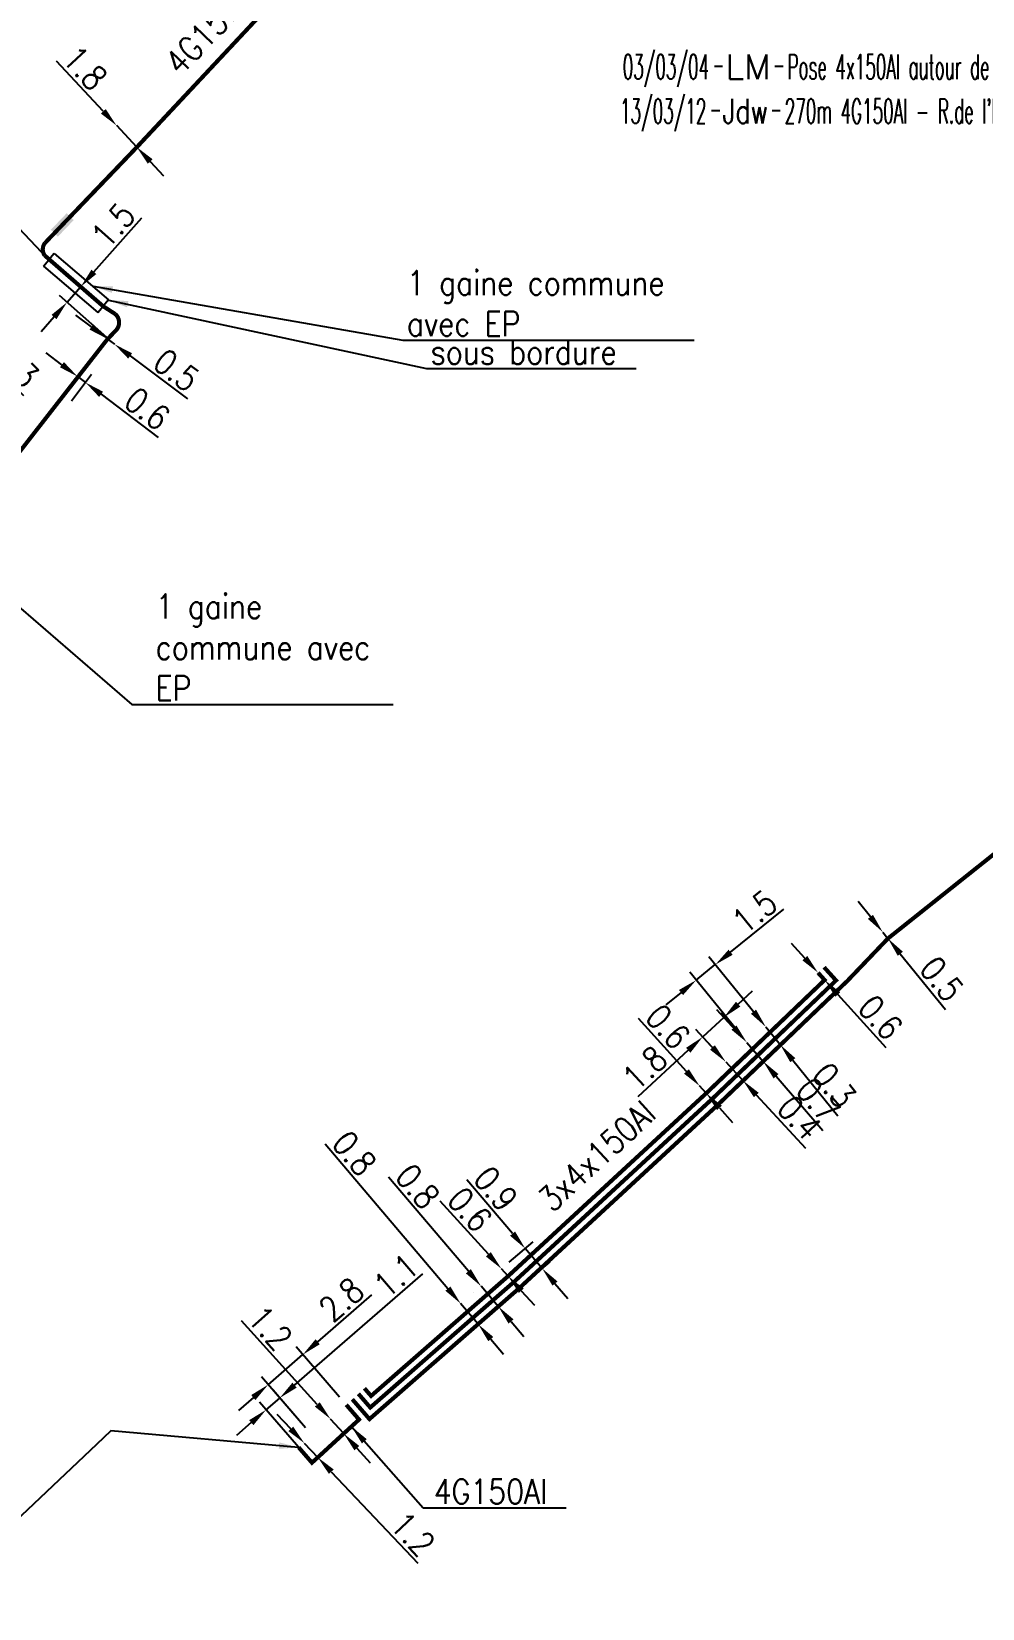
# Model space of a CAD drawing. Header units: millimetres. Extents: x 80000 to 81010, y 144000 to 145002.
# Drawn here: x 80720 to 80778.1, y 144487.1 to 144583.4 of the extents above; entities that cross this region are included whole.
import ezdxf
from ezdxf.enums import TextEntityAlignment as Align

# ---------------------------------------------------------------- set-up
doc = ezdxf.new("R2010")
doc.units = ezdxf.units.MM
doc.header["$PDMODE"] = 34
doc.linetypes.add('B_ST_AL', pattern=[2000, 1000, 1000])
doc.layers.get('0').update_dxf_attribs({"linetype": 'CONTINUOUS'})
doc.layers.get('Defpoints').update_dxf_attribs({"linetype": 'CONTINUOUS'})
for name, color, linetype in [('B_100', 3, 'CONTINUOUS'), ('B_110', 1, 'CONTINUOUS'), ('B_300', 7, 'CONTINUOUS'), ('B_400', 7, 'CONTINUOUS'), ('B_910', 7, 'CONTINUOUS')]:
    doc.layers.add(name, color=color, linetype=linetype)
doc.styles.add('M_ROMANS', font='ROMANS.shx', dxfattribs={"width": 0.75})
doc.styles.get("Standard").update_dxf_attribs({"font": 'romans.shx', "width": 0.85})
doc.dimstyles.get("Standard").update_dxf_attribs({"dimtxt": 1.5, "dimasz": 1.2, "dimexe": 0.625, "dimexo": 0.625, "dimgap": 0.25, "dimtad": 1, "dimdec": 1, "dimzin": 0, "dimdsep": 46, "dimtxsty": 'Standard', "dimcen": -0.5, "dimadec": 0, "dimazin": 0, "dimtfac": 1, "dimtdec": 1, "dimtmove": 0, "dimatfit": 3, "dimfxl": 0, "dimtolj": 1, "dimtzin": 0, "dimarcsym": 0})

# ---------------------------------------------------------------- blocks, each defined once
blk = doc.blocks.new('*D253')
at = {"layer": 'B_100', "color": 0, "linetype": 'Continuous', "lineweight": -2, "transparency": 16777216}
for p, q in [((80723.647, 144565.406), (80722.687, 144566.125)), ((80724.608, 144564.686), (80725.048, 144564.357)), ((80726.009, 144563.638), (80729.508, 144561.018))]:
    blk.add_line(p, q, dxfattribs=at)
at = {"layer": 'B_100', "color": 0, "linetype": 'Continuous', "transparency": 16777216}
for points in [[(80723.767, 144565.566), (80723.527, 144565.246), (80724.608, 144564.686)], [(80726.128, 144563.798), (80725.889, 144563.478), (80725.048, 144564.357)]]:
    blk.add_solid(points, dxfattribs=at)
at = {"layer": 'Defpoints', "color": 0, "linetype": 'Continuous', "transparency": 16777216}
for p in [(80724.608, 144564.686), (80725.048, 144564.357), (80725.048, 144564.357)]:
    blk.add_point(p, dxfattribs=at)
at = {"layer": 'B_100', "color": 0, "linetype": 'Continuous', "transparency": 16777216, "insert": (80728.838, 144562.768), "char_height": 1.5, "attachment_point": 5, "rotation": 323.17549}
blk.add_mtext('\\A1;0.5', dxfattribs=at)
blk = doc.blocks.new('*D256')
at = {"layer": 'B_100', "color": 0, "linetype": 'Continuous', "lineweight": -2, "transparency": 16777216}
for p, q in [((80721.843, 144563.102), (80720.886, 144563.825)), ((80721.949, 144561.251), (80723.177, 144562.877)), ((80722.427, 144560.889), (80723.656, 144562.515)), ((80722.801, 144562.378), (80723.279, 144562.016)), ((80724.237, 144561.293), (80727.724, 144558.657))]:
    blk.add_line(p, q, dxfattribs=at)
at = {"layer": 'B_100', "color": 0, "linetype": 'Continuous', "transparency": 16777216}
for points in [[(80721.964, 144563.261), (80721.723, 144562.942), (80722.801, 144562.378)], [(80724.357, 144561.453), (80724.116, 144561.133), (80723.279, 144562.016)]]:
    blk.add_solid(points, dxfattribs=at)
at = {"layer": 'Defpoints', "color": 0, "linetype": 'Continuous', "transparency": 16777216}
for p in [(80723.279, 144562.016), (80721.572, 144560.752), (80722.05, 144560.39)]:
    blk.add_point(p, dxfattribs=at)
at = {"layer": 'B_100', "color": 0, "linetype": 'Continuous', "transparency": 16777216, "insert": (80727.062, 144560.411), "char_height": 1.5, "attachment_point": 5, "rotation": 322.9216}
blk.add_mtext('\\A1;0.6', dxfattribs=at)
blk = doc.blocks.new('*D710')
at = {"layer": 'B_110', "color": 0, "linetype": 'Continuous', "lineweight": -2, "transparency": 16777216}
for p, q in [((80746.673, 144507.734), (80741.785, 144513.48)), ((80748.501, 144505.585), (80747.45, 144506.82)), ((80746.974, 144506.415), (80746.974, 144506.415)), ((80749.279, 144504.671), (80750.056, 144503.757))]:
    blk.add_line(p, q, dxfattribs=at)
at = {"layer": 'B_110', "color": 0, "linetype": 'Continuous', "transparency": 16777216}
for points in [[(80746.825, 144507.864), (80746.52, 144507.605), (80747.45, 144506.82)], [(80749.431, 144504.8), (80749.126, 144504.541), (80748.501, 144505.585)]]:
    blk.add_solid(points, dxfattribs=at)
at = {"layer": 'Defpoints', "color": 0, "linetype": 'Continuous', "transparency": 16777216}
for p in [(80747.45, 144506.82), (80748.501, 144505.585), (80748.501, 144505.585)]:
    blk.add_point(p, dxfattribs=at)
at = {"layer": 'B_110', "color": 0, "linetype": 'Continuous', "transparency": 16777216, "insert": (80743.575, 144512.92), "char_height": 1.5, "attachment_point": 5, "rotation": 310.38691}
blk.add_mtext('\\A1;0.8', dxfattribs=at)
blk = doc.blocks.new('*D711')
at = {"layer": 'B_110', "color": 0, "linetype": 'Continuous', "lineweight": -2, "transparency": 16777216}
for p, q in [((80745.425, 144506.672), (80737.916, 144515.5)), ((80747.267, 144504.506), (80746.202, 144505.758)), ((80748.045, 144503.592), (80748.822, 144502.678))]:
    blk.add_line(p, q, dxfattribs=at)
at = {"layer": 'B_110', "color": 0, "linetype": 'Continuous', "transparency": 16777216}
for points in [[(80745.577, 144506.802), (80745.272, 144506.543), (80746.202, 144505.758)], [(80748.197, 144503.722), (80747.892, 144503.463), (80747.267, 144504.506)]]:
    blk.add_solid(points, dxfattribs=at)
at = {"layer": 'Defpoints', "color": 0, "linetype": 'Continuous', "transparency": 16777216}
for p in [(80746.202, 144505.758), (80747.267, 144504.506), (80747.267, 144504.506)]:
    blk.add_point(p, dxfattribs=at)
at = {"layer": 'B_110', "color": 0, "linetype": 'Continuous', "transparency": 16777216, "insert": (80739.705, 144514.94), "char_height": 1.5, "attachment_point": 5, "rotation": 310.3855}
blk.add_mtext('\\A1;0.8', dxfattribs=at)
blk = doc.blocks.new('*D712')
at = {"layer": 'B_110', "color": 0, "linetype": 'Continuous', "lineweight": -2, "transparency": 16777216}
for p, q in [((80749.374, 144510.032), (80746.581, 144513.315)), ((80749.175, 144508.287), (80750.627, 144509.523)), ((80751.188, 144507.9), (80750.151, 144509.118)), ((80750.249, 144507.101), (80751.664, 144508.305)), ((80751.965, 144506.986), (80752.743, 144506.072))]:
    blk.add_line(p, q, dxfattribs=at)
at = {"layer": 'B_110', "color": 0, "linetype": 'Continuous', "transparency": 16777216}
for points in [[(80749.526, 144510.162), (80749.222, 144509.902), (80750.151, 144509.118)], [(80752.118, 144507.115), (80751.813, 144506.856), (80751.188, 144507.9)]]:
    blk.add_solid(points, dxfattribs=at)
at = {"layer": 'Defpoints', "color": 0, "linetype": 'Continuous', "transparency": 16777216}
for p in [(80748.699, 144507.882), (80751.188, 144507.9), (80749.773, 144506.696)]:
    blk.add_point(p, dxfattribs=at)
at = {"layer": 'B_110', "color": 0, "linetype": 'Continuous', "transparency": 16777216, "insert": (80748.35, 144512.779), "char_height": 1.5, "attachment_point": 5, "rotation": 310.38691}
blk.add_mtext('\\A1;0.9', dxfattribs=at)
blk = doc.blocks.new('*D713')
at = {"layer": 'B_110', "color": 0, "linetype": 'Continuous', "lineweight": -2, "transparency": 16777216}
for p, q in [((80763.157, 144524.049), (80764.038, 144524.863)), ((80762.275, 144523.235), (80760.989, 144522.048)), ((80763.259, 144522.168), (80761.851, 144523.694)), ((80761.973, 144520.982), (80760.565, 144522.508)), ((80760.107, 144521.235), (80757.028, 144518.394))]:
    blk.add_line(p, q, dxfattribs=at)
at = {"layer": 'B_110', "color": 0, "linetype": 'Continuous', "transparency": 16777216}
for points in [[(80763.021, 144524.196), (80763.292, 144523.902), (80762.275, 144523.235)], [(80759.971, 144521.382), (80760.242, 144521.088), (80760.989, 144522.048)]]:
    blk.add_solid(points, dxfattribs=at)
at = {"layer": 'Defpoints', "color": 0, "linetype": 'Continuous', "transparency": 16777216}
for p in [(80760.989, 144522.048), (80763.683, 144521.709), (80762.397, 144520.522)]:
    blk.add_point(p, dxfattribs=at)
at = {"layer": 'B_110', "color": 0, "linetype": 'Continuous', "transparency": 16777216, "insert": (80757.448, 144520.142), "char_height": 1.5, "attachment_point": 5, "rotation": 42.69955}
blk.add_mtext('\\A1;1.8', dxfattribs=at)
blk = doc.blocks.new('*D714')
at = {"layer": 'B_110', "color": 0, "linetype": 'Continuous', "lineweight": -2, "transparency": 16777216}
for p, q in [((80762.692, 144527.216), (80765.946, 144529.855)), ((80760.595, 144525.516), (80761.76, 144526.461)), ((80764.454, 144523.139), (80761.366, 144526.946)), ((80763.289, 144522.194), (80760.202, 144526.001)), ((80759.663, 144524.76), (80758.731, 144524.004))]:
    blk.add_line(p, q, dxfattribs=at)
at = {"layer": 'B_110', "color": 0, "linetype": 'Continuous', "transparency": 16777216}
for points in [[(80762.566, 144527.372), (80762.818, 144527.061), (80761.76, 144526.461)], [(80759.537, 144524.915), (80759.789, 144524.604), (80760.595, 144525.516)]]:
    blk.add_solid(points, dxfattribs=at)
at = {"layer": 'Defpoints', "color": 0, "linetype": 'Continuous', "transparency": 16777216}
for p in [(80761.76, 144526.461), (80764.848, 144522.654), (80763.683, 144521.709)]:
    blk.add_point(p, dxfattribs=at)
at = {"layer": 'B_110', "color": 0, "linetype": 'Continuous', "transparency": 16777216, "insert": (80764.155, 144529.691), "char_height": 1.5, "attachment_point": 5, "rotation": 39.04587}
blk.add_mtext('\\A1;1.5', dxfattribs=at)
blk = doc.blocks.new('*D715')
at = {"layer": 'B_110', "color": 0, "linetype": 'Continuous', "lineweight": -2, "transparency": 16777216}
for p, q in [((80761.583, 144521.404), (80760.769, 144522.286)), ((80762.397, 144520.522), (80763.448, 144519.383)), ((80764.262, 144518.501), (80767.267, 144515.244))]:
    blk.add_line(p, q, dxfattribs=at)
at = {"layer": 'B_110', "color": 0, "linetype": 'Continuous', "transparency": 16777216}
for points in [[(80761.73, 144521.54), (80761.436, 144521.269), (80762.397, 144520.522)], [(80764.409, 144518.637), (80764.115, 144518.366), (80763.448, 144519.383)]]:
    blk.add_solid(points, dxfattribs=at)
at = {"layer": 'Defpoints', "color": 0, "linetype": 'Continuous', "transparency": 16777216}
for p in [(80762.397, 144520.522), (80763.448, 144519.383), (80763.448, 144519.383)]:
    blk.add_point(p, dxfattribs=at)
at = {"layer": 'B_110', "color": 0, "linetype": 'Continuous', "transparency": 16777216, "insert": (80766.906, 144517.11), "char_height": 1.5, "attachment_point": 5, "rotation": 312.69955}
blk.add_mtext('\\A1;0.4', dxfattribs=at)
blk = doc.blocks.new('*D716')
at = {"layer": 'B_110', "color": 0, "linetype": 'Continuous', "lineweight": -2, "transparency": 16777216}
for p, q in [((80764.092, 144523.586), (80763.336, 144524.518)), ((80764.848, 144522.654), (80765.737, 144521.558)), ((80766.493, 144520.626), (80769.247, 144517.231))]:
    blk.add_line(p, q, dxfattribs=at)
at = {"layer": 'B_110', "color": 0, "linetype": 'Continuous', "transparency": 16777216}
for points in [[(80764.247, 144523.712), (80763.937, 144523.46), (80764.848, 144522.654)], [(80766.648, 144520.752), (80766.338, 144520.5), (80765.737, 144521.558)]]:
    blk.add_solid(points, dxfattribs=at)
at = {"layer": 'Defpoints', "color": 0, "linetype": 'Continuous', "transparency": 16777216}
for p in [(80764.848, 144522.654), (80765.737, 144521.558), (80765.737, 144521.558)]:
    blk.add_point(p, dxfattribs=at)
at = {"layer": 'B_110', "color": 0, "linetype": 'Continuous', "transparency": 16777216, "insert": (80769.025, 144519.092), "char_height": 1.5, "attachment_point": 5, "rotation": 309.04587}
blk.add_mtext('\\A1;0.3', dxfattribs=at)
blk = doc.blocks.new('*D717')
at = {"layer": 'B_110', "color": 0, "linetype": 'Continuous', "lineweight": -2, "transparency": 16777216}
for p, q in [((80762.898, 144522.616), (80762.112, 144523.524)), ((80763.21, 144521.3), (80763.21, 144521.3)), ((80763.683, 144521.709), (80764.685, 144520.551)), ((80764.212, 144520.142), (80764.212, 144520.142)), ((80765.47, 144519.644), (80768.331, 144516.338))]:
    blk.add_line(p, q, dxfattribs=at)
at = {"layer": 'B_110', "color": 0, "linetype": 'Continuous', "transparency": 16777216}
for points in [[(80763.049, 144522.747), (80762.746, 144522.486), (80763.683, 144521.709)], [(80765.621, 144519.775), (80765.319, 144519.513), (80764.685, 144520.551)]]:
    blk.add_solid(points, dxfattribs=at)
at = {"layer": 'Defpoints', "color": 0, "linetype": 'Continuous', "transparency": 16777216}
for p in [(80763.683, 144521.709), (80764.685, 144520.551), (80764.685, 144520.551)]:
    blk.add_point(p, dxfattribs=at)
at = {"layer": 'B_110', "color": 0, "linetype": 'Continuous', "transparency": 16777216, "insert": (80768.049, 144518.192), "char_height": 1.5, "attachment_point": 5, "rotation": 310.87271}
blk.add_mtext('\\A1;0.7', dxfattribs=at)
blk = doc.blocks.new('*D718')
at = {"layer": 'B_110', "color": 0, "linetype": 'Continuous', "lineweight": -2, "transparency": 16777216}
for p, q in [((80771.234, 144529.379), (80770.478, 144530.311)), ((80771.99, 144528.447), (80772.305, 144528.059)), ((80773.061, 144527.127), (80775.814, 144523.732))]:
    blk.add_line(p, q, dxfattribs=at)
at = {"layer": 'B_110', "color": 0, "linetype": 'Continuous', "transparency": 16777216}
for points in [[(80771.389, 144529.505), (80771.079, 144529.253), (80771.99, 144528.447)], [(80773.216, 144527.253), (80772.905, 144527.001), (80772.305, 144528.059)]]:
    blk.add_solid(points, dxfattribs=at)
at = {"layer": 'Defpoints', "color": 0, "linetype": 'Continuous', "transparency": 16777216}
for p in [(80771.99, 144528.447), (80772.305, 144528.059), (80772.305, 144528.059)]:
    blk.add_point(p, dxfattribs=at)
at = {"layer": 'B_110', "color": 0, "linetype": 'Continuous', "transparency": 16777216, "insert": (80775.592, 144525.593), "char_height": 1.5, "attachment_point": 5, "rotation": 309.04587}
blk.add_mtext('\\A1;0.5', dxfattribs=at)
blk = doc.blocks.new('*D1034')
at = {"layer": 'B_110', "color": 0, "linetype": 'Continuous', "lineweight": -2, "transparency": 16777216}
for p, q in [((80759.996, 144519.94), (80757.062, 144523.18)), ((80761.204, 144518.606), (80760.802, 144519.05)), ((80762.01, 144517.716), (80762.815, 144516.827))]:
    blk.add_line(p, q, dxfattribs=at)
at = {"layer": 'B_110', "color": 0, "linetype": 'Continuous', "transparency": 16777216}
for points in [[(80760.144, 144520.074), (80759.848, 144519.806), (80760.802, 144519.05)], [(80762.158, 144517.85), (80761.862, 144517.582), (80761.204, 144518.606)]]:
    blk.add_solid(points, dxfattribs=at)
at = {"layer": 'Defpoints', "color": 0, "linetype": 'Continuous', "transparency": 16777216}
for p in [(80760.802, 144519.05), (80761.204, 144518.606), (80761.204, 144518.606)]:
    blk.add_point(p, dxfattribs=at)
at = {"layer": 'B_110', "color": 0, "linetype": 'Continuous', "transparency": 16777216, "insert": (80758.867, 144522.676), "char_height": 1.5, "attachment_point": 5, "rotation": 312.16238}
blk.add_mtext('\\A1;0.6', dxfattribs=at)
blk = doc.blocks.new('*D1035')
at = {"layer": 'B_110', "color": 0, "linetype": 'Continuous', "lineweight": -2, "transparency": 16777216}
for p, q in [((80747.893, 144508.772), (80744.959, 144512.012)), ((80749.101, 144507.437), (80748.699, 144507.882)), ((80749.907, 144506.548), (80750.712, 144505.658))]:
    blk.add_line(p, q, dxfattribs=at)
at = {"layer": 'B_110', "color": 0, "linetype": 'Continuous', "transparency": 16777216}
for points in [[(80748.041, 144508.906), (80747.745, 144508.637), (80748.699, 144507.882)], [(80750.055, 144506.682), (80749.758, 144506.414), (80749.101, 144507.437)]]:
    blk.add_solid(points, dxfattribs=at)
at = {"layer": 'Defpoints', "color": 0, "linetype": 'Continuous', "transparency": 16777216}
for p in [(80748.699, 144507.882), (80749.101, 144507.437), (80749.101, 144507.437)]:
    blk.add_point(p, dxfattribs=at)
at = {"layer": 'B_110', "color": 0, "linetype": 'Continuous', "transparency": 16777216, "insert": (80746.764, 144511.508), "char_height": 1.5, "attachment_point": 5, "rotation": 312.16238}
blk.add_mtext('\\A1;0.6', dxfattribs=at)
blk = doc.blocks.new('*D1067')
at = {"layer": 'B_110', "color": 0, "linetype": 'Continuous', "lineweight": -2, "transparency": 16777216}
for p, q in [((80767.229, 144526.858), (80766.423, 144527.748)), ((80768.034, 144525.969), (80768.437, 144525.524)), ((80769.243, 144524.635), (80772.177, 144521.394))]:
    blk.add_line(p, q, dxfattribs=at)
at = {"layer": 'B_110', "color": 0, "linetype": 'Continuous', "transparency": 16777216}
for points in [[(80767.377, 144526.993), (80767.081, 144526.724), (80768.034, 144525.969)], [(80769.391, 144524.769), (80769.094, 144524.5), (80768.437, 144525.524)]]:
    blk.add_solid(points, dxfattribs=at)
at = {"layer": 'Defpoints', "color": 0, "linetype": 'Continuous', "transparency": 16777216}
for p in [(80768.034, 144525.969), (80768.437, 144525.524), (80768.437, 144525.524)]:
    blk.add_point(p, dxfattribs=at)
at = {"layer": 'B_110', "color": 0, "linetype": 'Continuous', "transparency": 16777216, "insert": (80771.854, 144523.241), "char_height": 1.5, "attachment_point": 5, "rotation": 312.16238}
blk.add_mtext('\\A1;0.6', dxfattribs=at)
blk = doc.blocks.new('GIS_MODF')
at = {"color": 0, "linetype": 'Continuous', "flags": 128}
for points in [[(-2.176, -0.014), (-1.676, -0.014)], [(1.519, -0.014), (2.019, -0.014)]]:
    blk.add_lwpolyline(points, dxfattribs=at)
at = {"color": 0, "linetype": 'Continuous', "width": 0.5}
blk.add_attdef('DATE', text='', height=1.5, dxfattribs=at).set_placement((-2.502, -0.798), align=Align.RIGHT)
at = {"color": 0, "linetype": 'Continuous', "width": 1.771291}
blk.add_attdef('USER', text='', height=1.5, dxfattribs=at).set_placement((-1.507, -0.798), (1.276, -0.798), align=Align.FIT)
at = {"color": 0, "linetype": 'Continuous', "width": 0.5}
blk.add_attdef('DESC', (2.289, -0.798), '', height=1.5, dxfattribs=at)
blk = doc.blocks.new('*D1266')
at = {"layer": 'B_100', "color": 0, "linetype": 'Continuous', "lineweight": -2, "transparency": 16777216}
for p, q in [((80724.369, 144578.577), (80721.507, 144581.636)), ((80726.419, 144576.387), (80725.189, 144577.701)), ((80727.238, 144575.51), (80728.058, 144574.634))]:
    blk.add_line(p, q, dxfattribs=at)
at = {"layer": 'B_100', "color": 0, "linetype": 'Continuous', "transparency": 16777216}
for points in [[(80724.515, 144578.714), (80724.223, 144578.441), (80725.189, 144577.701)], [(80727.384, 144575.647), (80727.092, 144575.374), (80726.419, 144576.387)]]:
    blk.add_solid(points, dxfattribs=at)
at = {"layer": 'Defpoints', "color": 0, "linetype": 'Continuous', "transparency": 16777216}
for p in [(80725.189, 144577.701), (80725.189, 144577.701), (80726.419, 144576.387)]:
    blk.add_point(p, dxfattribs=at)
at = {"layer": 'B_100', "color": 0, "linetype": 'Continuous', "transparency": 16777216, "insert": (80723.258, 144581.228), "char_height": 1.5, "attachment_point": 5, "rotation": 313.09719}
blk.add_mtext('\\A1;1.8', dxfattribs=at)
blk = doc.blocks.new('*D1275')
at = {"layer": 'B_110', "color": 0, "linetype": 'Continuous', "lineweight": -2, "transparency": 16777216}
for p, q in [((80713.058, 144567.615), (80712.207, 144568.461)), ((80713.908, 144566.768), (80715.538, 144565.145)), ((80716.388, 144564.298), (80719.486, 144561.214))]:
    blk.add_line(p, q, dxfattribs=at)
at = {"layer": 'B_110', "color": 0, "linetype": 'Continuous', "transparency": 16777216}
for points in [[(80713.199, 144567.756), (80712.917, 144567.473), (80713.908, 144566.768)], [(80716.529, 144564.44), (80716.247, 144564.157), (80715.538, 144565.145)]]:
    blk.add_solid(points, dxfattribs=at)
at = {"layer": 'Defpoints', "color": 0, "linetype": 'Continuous', "transparency": 16777216}
for p in [(80713.908, 144566.768), (80713.908, 144566.768), (80715.538, 144565.145)]:
    blk.add_point(p, dxfattribs=at)
at = {"layer": 'B_110', "color": 0, "linetype": 'Continuous', "transparency": 16777216, "insert": (80719.068, 144563.041), "char_height": 1.5, "attachment_point": 5, "rotation": 315.1226}
blk.add_mtext('\\A1;2.3', dxfattribs=at)
blk = doc.blocks.new('*D1559')
at = {"layer": 'B_400', "color": 0, "linetype": 'Continuous', "lineweight": -2, "transparency": 16777216}
for p, q in [((80713.672, 144579.039), (80716.847, 144582.044)), ((80711.348, 144576.84), (80712.801, 144578.214)), ((80720.612, 144569.961), (80712.371, 144578.668)), ((80715.87, 144572.062), (80710.919, 144577.294)), ((80710.477, 144576.015), (80709.605, 144575.19))]:
    blk.add_line(p, q, dxfattribs=at)
at = {"layer": 'B_400', "color": 0, "linetype": 'Continuous', "transparency": 16777216}
for points in [[(80713.535, 144579.185), (80713.81, 144578.894), (80712.801, 144578.214)], [(80710.339, 144576.16), (80710.614, 144575.87), (80711.348, 144576.84)]]:
    blk.add_solid(points, dxfattribs=at)
at = {"layer": 'Defpoints', "color": 0, "linetype": 'Continuous', "transparency": 16777216}
for p in [(80711.348, 144576.84), (80716.3, 144571.608), (80721.042, 144569.507)]:
    blk.add_point(p, dxfattribs=at)
at = {"layer": 'B_400', "color": 0, "linetype": 'Continuous', "transparency": 16777216, "insert": (80715.008, 144581.68), "char_height": 1.5, "attachment_point": 5, "rotation": 43.4233}
blk.add_mtext('\\A1;2.0', dxfattribs=at)
blk = doc.blocks.new('*D1560')
at = {"layer": 'B_400', "color": 0, "linetype": 'Continuous', "lineweight": -2, "transparency": 16777216}
for p, q in [((80723.797, 144568.771), (80726.719, 144572.076)), ((80722.155, 144566.915), (80723.002, 144567.873)), ((80723.887, 144567.09), (80722.534, 144568.287)), ((80724.58, 144564.771), (80721.687, 144567.329)), ((80721.36, 144566.016), (80720.565, 144565.118))]:
    blk.add_line(p, q, dxfattribs=at)
at = {"layer": 'B_400', "color": 0, "linetype": 'Continuous', "transparency": 16777216}
for points in [[(80723.647, 144568.904), (80723.947, 144568.639), (80723.002, 144567.873)], [(80721.21, 144566.149), (80721.51, 144565.884), (80722.155, 144566.915)]]:
    blk.add_solid(points, dxfattribs=at)
at = {"layer": 'Defpoints', "color": 0, "linetype": 'Continuous', "transparency": 16777216}
for p in [(80722.155, 144566.915), (80724.355, 144566.676), (80725.048, 144564.357)]:
    blk.add_point(p, dxfattribs=at)
at = {"layer": 'B_400', "color": 0, "linetype": 'Continuous', "transparency": 16777216, "insert": (80724.98, 144571.619), "char_height": 1.5, "attachment_point": 5, "rotation": 48.50865}
blk.add_mtext('\\A1;1.5', dxfattribs=at)
blk = doc.blocks.new('*D1622')
at = {"layer": 'B_110', "color": 0, "linetype": 'Continuous', "lineweight": -2, "transparency": 16777216}
for p, q in [((80737.446, 144499.6), (80732.819, 144504.71)), ((80739.057, 144497.821), (80738.252, 144498.71)), ((80739.863, 144496.931), (80740.668, 144496.042))]:
    blk.add_line(p, q, dxfattribs=at)
at = {"layer": 'B_110', "color": 0, "linetype": 'Continuous', "transparency": 16777216}
for points in [[(80737.594, 144499.734), (80737.298, 144499.466), (80738.252, 144498.71)], [(80740.011, 144497.066), (80739.714, 144496.797), (80739.057, 144497.821)]]:
    blk.add_solid(points, dxfattribs=at)
at = {"layer": 'Defpoints', "color": 0, "linetype": 'Continuous', "transparency": 16777216}
for p in [(80738.252, 144498.71), (80738.252, 144498.71), (80739.057, 144497.821)]:
    blk.add_point(p, dxfattribs=at)
at = {"layer": 'B_110', "color": 0, "linetype": 'Continuous', "transparency": 16777216, "insert": (80734.563, 144504.273), "char_height": 1.5, "attachment_point": 5, "rotation": 312.16238}
blk.add_mtext('\\A1;1.2', dxfattribs=at)
blk = doc.blocks.new('*D1623')
at = {"layer": 'B_110', "color": 0, "linetype": 'Continuous', "lineweight": -2, "transparency": 16777216}
for p, q in [((80737.467, 144503.428), (80740.77, 144506.291)), ((80738.803, 144500.053), (80736.15, 144503.115)), ((80734.443, 144500.809), (80736.56, 144502.643)), ((80736.727, 144498.173), (80734.034, 144501.281)), ((80733.537, 144500.023), (80732.63, 144499.238))]:
    blk.add_line(p, q, dxfattribs=at)
at = {"layer": 'B_110', "color": 0, "linetype": 'Continuous', "transparency": 16777216}
for points in [[(80737.336, 144503.58), (80737.598, 144503.277), (80736.56, 144502.643)], [(80733.406, 144500.174), (80733.667, 144499.872), (80734.443, 144500.809)]]:
    blk.add_solid(points, dxfattribs=at)
at = {"layer": 'Defpoints', "color": 0, "linetype": 'Continuous', "transparency": 16777216}
for p in [(80734.443, 144500.809), (80739.213, 144499.581), (80737.137, 144497.701)]:
    blk.add_point(p, dxfattribs=at)
at = {"layer": 'B_110', "color": 0, "linetype": 'Continuous', "transparency": 16777216, "insert": (80738.917, 144506.008), "char_height": 1.5, "attachment_point": 5, "rotation": 40.90581}
blk.add_mtext('\\A1;2.8', dxfattribs=at)
blk = doc.blocks.new('*D1624')
at = {"layer": 'B_110', "color": 0, "linetype": 'Continuous', "lineweight": -2, "transparency": 16777216}
for p, q in [((80736.056, 144500.781), (80743.897, 144507.574)), ((80736.727, 144498.173), (80734.74, 144500.467)), ((80736.707, 144496.516), (80733.908, 144499.747)), ((80734.318, 144499.275), (80735.149, 144499.995)), ((80733.411, 144498.489), (80732.504, 144497.703))]:
    blk.add_line(p, q, dxfattribs=at)
at = {"layer": 'B_110', "color": 0, "linetype": 'Continuous', "transparency": 16777216}
for points in [[(80735.925, 144500.932), (80736.187, 144500.629), (80735.149, 144499.995)], [(80733.28, 144498.64), (80733.542, 144498.338), (80734.318, 144499.275)]]:
    blk.add_solid(points, dxfattribs=at)
at = {"layer": 'Defpoints', "color": 0, "linetype": 'Continuous', "transparency": 16777216}
for p in [(80735.149, 144499.995), (80737.137, 144497.701), (80737.117, 144496.044)]:
    blk.add_point(p, dxfattribs=at)
at = {"layer": 'B_110', "color": 0, "linetype": 'Continuous', "transparency": 16777216, "insert": (80742.25, 144507.47), "char_height": 1.5, "attachment_point": 5, "rotation": 40.90581}
blk.add_mtext('\\A1;1.1', dxfattribs=at)
blk = doc.blocks.new('*D1625')
at = {"layer": 'B_110', "color": 0, "linetype": 'Continuous', "lineweight": -2, "transparency": 16777216}
for p, q in [((80735.824, 144498.111), (80734.999, 144498.982)), ((80736.649, 144497.239), (80737.474, 144496.368)), ((80738.299, 144495.496), (80743.58, 144489.915))]:
    blk.add_line(p, q, dxfattribs=at)
at = {"layer": 'B_110', "color": 0, "linetype": 'Continuous', "transparency": 16777216}
for points in [[(80735.97, 144498.248), (80735.679, 144497.973), (80736.649, 144497.239)], [(80738.444, 144495.633), (80738.153, 144495.359), (80737.474, 144496.368)]]:
    blk.add_solid(points, dxfattribs=at)
at = {"layer": 'Defpoints', "color": 0, "linetype": 'Continuous', "transparency": 16777216}
for p in [(80736.649, 144497.239), (80736.649, 144497.239), (80737.474, 144496.368)]:
    blk.add_point(p, dxfattribs=at)
at = {"layer": 'B_110', "color": 0, "linetype": 'Continuous', "transparency": 16777216, "insert": (80743.279, 144491.688), "char_height": 1.5, "attachment_point": 5, "rotation": 313.41911}
blk.add_mtext('\\A1;1.2', dxfattribs=at)
blk = doc.blocks.new('B_300_03')
at = {"color": 0, "linetype": 'Continuous'}
blk.add_solid([(-1, 0.75), (-1, 0), (1, 0.75), (1, 0)], dxfattribs=at)
at = {"color": 0, "linetype": 'Continuous', "style": 'M_ROMANS', "width": 0.75, "flags": 3}
for tag, p in [('DEF_LEG', (0, -4.25)), ('DEF_COUP', (0, -6.75)), ('DEF_TYPE', (0, -9.25))]:
    blk.add_attdef(tag, text='', height=1.2, dxfattribs=at).set_placement(p, align=Align.MIDDLE)

msp = doc.modelspace()

# ---------------------------------------------------------------- linework, layer by layer
at = {"layer": 'B_100', "linetype": 'B_ST_AL', "const_width": 0.25, "flags": 128}
msp.add_lwpolyline([(80746.578, 144599.882), (80747.307, 144599.194), (80746.669, 144598.424), (80742.845, 144593.806), (80738.158, 144588.924), (80726.419, 144576.387), (80721.864, 144571.637)], dxfattribs=at)
at = {"layer": 'B_100', "linetype": 'B_ST_AL', "flags": 128}
msp.add_lwpolyline([(80721.864, 144571.637, 0.25, 0.25, 0), (80720.813, 144570.54, 0.25, 0.25, 0.332927), (80720.789, 144569.774, 0.25, 0.25, 0), (80724.355, 144566.676, 0.25, 0.25, 0), (80725.098, 144566.197, 0.25, 0.25, -0.45798), (80725.098, 144565.155, 0.25, 0.25, 0), (80724.592, 144564.621, 0.25, 0.25, 0), (80721.572, 144560.752, 0.25, 0.25, 0), (80713.259, 144550.084, 0.25, 0.25, 0), (80710.296, 144545.996, 0.25, 0.25, 0), (80705.001, 144539.688, 0.25, 0.25, 0), (80701.552, 144535.415, 0.25, 0.25, 0), (80698.434, 144531.196, 0.25, 0.25, 0), (80694.968, 144526.949, 0.25, 0.25, 0), (80690.449, 144521.178, 0.25, 0.25, 0), (80685.949, 144515.499, 0.25, 0.25, 0), (80681.747, 144509.598, 0.25, 0.25, 0), (80677.818, 144504.787, 0.25, 0.25, 0.032785), (80677.676, 144502.925, 0.25, 0.25, 0.244208), (80678.215, 144501.278, 0.25, 0.25, 0), (80681.479, 144498.079, 0.25, 0.25, 0), (80681.869, 144497.812, 0.25, 0.25, 0.294751), (80683.486, 144498.231, 0.25, 0.25, 0), (80684.865, 144499.728, 0, 0, 0)], format="xyseb", dxfattribs=at)
at = {"layer": 'B_110', "linetype": 'B_ST_AL', "flags": 128}
msp.add_lwpolyline([(80739.583, 144499.917, 0.25, 0.25, 0), (80740.631, 144498.707, 0.25, 0.25, 0), (80749.769, 144506.693, 0.25, 0.25, 0), (80761.889, 144517.877, 0.25, 0.25, 0), (80769.832, 144525.474, 0.25, 0.25, 0), (80772.305, 144528.059, 0.25, 0.25, 0), (80780.799, 144534.819, 0.25, 0.25, 0), (80787.161, 144540.366, 0.25, 0.25, 0), (80798.92, 144549.646, 0.25, 0.25, 0), (80805.131, 144554.778, 0.25, 0.25, 0), (80809.877, 144558.52, 0.25, 0.25, 0), (80813.63, 144561.047, 0.25, 0.25, 0), (80821.485, 144567.32, 0.25, 0.25, 0), (80821.74, 144567.971, 0.25, 0.25, 0), (80821.39, 144568.971, 0.25, 0.25, 0), (80820.884, 144569.846, 0.25, 0.25, 0), (80820.338, 144570.691, 0.25, 0.25, 0), (80815.138, 144577.048, 0.25, 0.25, 0), (80812.044, 144581.17, 0.25, 0.25, 0), (80809.226, 144585.015, 0.25, 0.25, 0), (80804.81, 144590.782, 0.25, 0.25, 0), (80800.609, 144596.514, 0.25, 0.25, 0), (80796.338, 144601.765, 0.25, 0.25, 0), (80793.932, 144604.643, 0.25, 0.25, 0), (80791.766, 144607.068, 0.25, 0.25, 0), (80789.294, 144610.428, 0.25, 0.25, 0), (80786.075, 144614.429, 0.25, 0.25, 0), (80783.447, 144617.694, 0.25, 0.25, 0.417667), (80782.74, 144617.766, 0.25, 0.25, 0), (80782.162, 144617.29, 0, 0, 0)], format="xyseb", dxfattribs=at)
at = {"layer": 'B_110', "linetype": 'B_ST_AL', "const_width": 0.25, "flags": 128}
for points in [[(80739.953, 144500.253), (80740.68, 144499.414), (80749.435, 144507.065), (80761.547, 144518.241), (80769.134, 144525.499), (80768.405, 144526.304)], [(80740.324, 144500.588), (80740.729, 144500.121), (80749.101, 144507.437), (80761.204, 144518.606), (80768.437, 144525.524), (80768.034, 144525.969)], [(80739.212, 144499.581), (80739.994, 144498.679), (80739.057, 144497.821), (80737.474, 144496.368), (80737.117, 144496.044), (80736.305, 144496.98)]]:
    msp.add_lwpolyline(points, dxfattribs=at)
at = {"layer": 'B_400', "color": 7}
for p, q in [((80720.717, 144569.127), (80721.042, 144569.507)), ((80721.367, 144569.887), (80721.042, 144569.507)), ((80721.367, 144569.887), (80724.68, 144567.056)), ((80720.717, 144569.127), (80724.03, 144566.295)), ((80724.03, 144566.295), (80724.355, 144566.676)), ((80724.68, 144567.056), (80724.355, 144566.676))]:
    msp.add_line(p, q, dxfattribs=at)

# ---------------------------------------------------------------- block references
at = {"layer": 'B_110', "linetype": 'Continuous'}
ref = msp.add_blockref('GIS_MODF', (80763.877, 144581.345), dxfattribs=at)
ref.add_attrib('DATE', '03/03/04', dxfattribs={"layer": '0', "color": 0, "linetype": 'Continuous', "height": 1.5, "width": 0.5}).set_placement((80761.375, 144580.547), align=Align.RIGHT)
ref.add_attrib('USER', 'LM', dxfattribs={"layer": '0', "color": 0, "linetype": 'Continuous', "height": 1.5, "width": 1.0532}).set_placement((80762.37, 144580.547), (80765.153, 144580.547), align=Align.FIT)
ref.add_attrib('DESC', 'Pose 4x150Al autour de la Place Saint-Pierre', (80766.166, 144580.547), dxfattribs={"layer": '0', "color": 0, "linetype": 'Continuous', "height": 1.5, "width": 0.5})
at = {"layer": 'B_300', "xscale": 0.7, "yscale": 0.8, "zscale": 0.8, "rotation": 46.20411156611275}
msp.add_blockref('B_300_03', (80722.081, 144571.429), dxfattribs=at)
at = {"layer": 'B_910', "linetype": 'Continuous'}
ref = msp.add_blockref('GIS_MODF', (80763.711, 144578.636), dxfattribs=at)
ref.add_attrib('DATE', '13/03/12', dxfattribs={"layer": '0', "color": 0, "linetype": 'Continuous', "height": 1.5, "width": 0.5}).set_placement((80761.209, 144577.838), align=Align.RIGHT)
ref.add_attrib('USER', 'Jdw', dxfattribs={"layer": '0', "color": 0, "linetype": 'Continuous', "height": 1.5, "width": 0.721637}).set_placement((80762.204, 144577.838), (80764.987, 144577.838), align=Align.FIT)
ref.add_attrib('DESC', "270m 4G150Al - R.de l'Hopital N-D - Tr.136107", (80766, 144577.838), dxfattribs={"layer": '0', "color": 0, "linetype": 'Continuous', "height": 1.5, "width": 0.5})

# ---------------------------------------------------------------- texts
at = {"layer": 'B_100', "linetype": 'Continuous', "width": 0.85}
msp.add_text('4G150Al', height=1.5, rotation=46.04023, dxfattribs=at).set_placement((80730.947, 144583.698), align=Align.MIDDLE)
at = {"layer": 'B_110', "linetype": 'Continuous', "width": 0.85}
msp.add_text('3x4x150Al', height=1.5, rotation=42.51585, dxfattribs=at).set_placement((80754.523, 144514.787), align=Align.MIDDLE)
at = {"layer": 'B_110', "linetype": 'Continuous', "insert": (80744.558, 144493.533), "char_height": 1.5, "attachment_point": 7}
msp.add_mtext('\\A1;4G150Al', dxfattribs=at)
at = {"layer": 'B_400', "linetype": 'Continuous', "char_height": 1.5, "attachment_point": 7}
for s, insert in [('1 gaine commune\\Pavec EP', (80742.919, 144564.854)), ('sous bordure', (80744.363, 144563.126)), ('1 gaine\\Pcommune avec\\PEP', (80727.571, 144542.596))]:
    msp.add_mtext(s, dxfattribs=dict(at, insert=insert))

# ---------------------------------------------------------------- dimensions: what is measured, and where the dimension line sits
at = {"layer": 'B_100', "linetype": 'Continuous'}
dim = msp.add_linear_dim(base=(80725.189, 144577.701), p1=(80726.419, 144576.387), p2=(80725.189, 144577.701), angle=313.09719, dimstyle='Standard', override={"dimfxl": 1.25}, dxfattribs=at)
dim.commit()
dim.dimension.update_dxf_attribs({"geometry": '*D1266', "text_midpoint": (80722.528, 144580.545), "dimtype": 160})
dim = msp.add_linear_dim(base=(80725.048, 144564.357), p1=(80724.608, 144564.686), p2=(80725.048, 144564.357), angle=323.17549, dimstyle='Standard', dxfattribs=at)
dim.commit()
dim.dimension.update_dxf_attribs({"geometry": '*D253', "text_midpoint": (80728.838, 144562.768)})
dim = msp.add_linear_dim(base=(80723.279, 144562.016), p1=(80721.572, 144560.752), p2=(80722.05, 144560.39), angle=322.9216, dimstyle='Standard', dxfattribs=at)
dim.commit()
dim.dimension.update_dxf_attribs({"geometry": '*D256', "text_midpoint": (80726.459, 144559.613), "dimtype": 161})
at = {"layer": 'B_110', "linetype": 'Continuous'}
for base, p1, p2, angle, picture, middle in [((80713.908, 144566.768), (80715.538, 144565.145), (80713.908, 144566.768), 315.1226, '*D1275', (80718.362, 144562.333)), ((80735.149, 144499.995), (80737.117, 144496.044), (80737.137, 144497.701), 220.90581, '*D1624', (80742.905, 144506.714)), ((80734.443, 144500.809), (80739.213, 144499.581), (80737.137, 144497.701), 40.90581, '*D1623', (80739.572, 144505.253)), ((80738.252, 144498.71), (80739.057, 144497.821), (80738.252, 144498.71), 312.16238, '*D1622', (80733.822, 144503.602)), ((80736.649, 144497.239), (80737.474, 144496.368), (80736.649, 144497.239), 313.41911, '*D1625', (80742.552, 144491.001))]:
    dim = msp.add_linear_dim(base=base, p1=p1, p2=p2, angle=angle, dimstyle='Standard', override={"dimfxl": 1.25}, dxfattribs=at)
    dim.commit()
    dim.dimension.update_dxf_attribs({"geometry": picture, "text_midpoint": middle, "dimtype": 160})
for base, p1, p2, angle, picture, middle, dimtype in [((80761.76, 144526.461), (80763.683, 144521.709), (80764.848, 144522.654), 39.04587, '*D714', (80764.785, 144528.914), 160), ((80772.305, 144528.059), (80771.99, 144528.447), (80772.305, 144528.059), 309.04587, '*D718', (80774.816, 144524.963), 160), ((80768.437, 144525.524), (80768.034, 144525.969), (80768.437, 144525.524), 312.16238, '*D1067', (80771.113, 144522.57), 161), ((80760.988502, 144522.048344), (80763.682848, 144521.708998), (80762.396738, 144520.522229), 42.699551, '*D713', (80758.126251, 144519.407176), 160), ((80761.204, 144518.606), (80760.802, 144519.05), (80761.204, 144518.606), 312.16238, '*D1034', (80758.126, 144522.005), 161), ((80749.101, 144507.437), (80748.699, 144507.882), (80749.101, 144507.437), 312.16238, '*D1035', (80746.023, 144510.836), 161)]:
    dim = msp.add_linear_dim(base=base, p1=p1, p2=p2, angle=angle, dimstyle='Standard', dxfattribs=at)
    dim.commit()
    dim.dimension.update_dxf_attribs({"geometry": picture, "text_midpoint": middle, "dimtype": dimtype})
for base, p1, p2, angle, text, picture, middle in [((80765.737, 144521.558), (80764.848, 144522.654), (80765.737, 144521.558), 309.04587, '0.3', '*D716', (80768.248, 144518.462)), ((80764.685, 144520.551), (80763.683, 144521.709), (80764.685, 144520.551), 310.87271, '0.7', '*D717', (80767.293, 144517.537)), ((80763.448, 144519.383), (80762.397, 144520.522), (80763.448, 144519.383), 312.69955, '0.4', '*D715', (80766.171, 144516.432)), ((80747.267, 144504.506), (80746.202, 144505.758), (80747.267, 144504.506), 310.3855, '0.8', '*D711', (80738.943, 144514.292)), ((80748.501, 144505.585), (80747.45, 144506.82), (80748.501, 144505.585), 310.38691, '0.8', '*D710', (80742.813, 144512.272)), ((80751.188, 144507.9), (80748.699, 144507.882), (80749.773, 144506.696), 310.38691, '0.9', '*D712', (80747.589, 144512.131))]:
    dim = msp.add_linear_dim(base=base, p1=p1, p2=p2, angle=angle, text=text, dimstyle='Standard', dxfattribs=at)
    dim.commit()
    dim.dimension.update_dxf_attribs({"geometry": picture, "text_midpoint": middle, "dimtype": 160})
at = {"layer": 'B_400', "linetype": 'Continuous'}
dim = msp.add_linear_dim(base=(80711.348, 144576.84), p1=(80721.042, 144569.507), p2=(80716.3, 144571.608), angle=43.4233, dimstyle='Standard', dxfattribs=at)
dim.commit()
dim.dimension.update_dxf_attribs({"geometry": '*D1559', "text_midpoint": (80715.696, 144580.954), "dimtype": 160})
dim = msp.add_linear_dim(base=(80722.155, 144566.915), p1=(80724.355, 144566.676), p2=(80725.048, 144564.357), angle=48.50865, text='1.5', dimstyle='Standard', dxfattribs=at)
dim.commit()
dim.dimension.update_dxf_attribs({"geometry": '*D1560', "text_midpoint": (80725.729, 144570.956), "dimtype": 160})

# ---------------------------------------------------------------- leaders
at = {"layer": 'B_110', "linetype": 'Continuous', "annotation_type": 0, "has_hookline": 1, "hookline_direction": 0, "text_width": 7.286}
msp.add_leader([(80739.526, 144498.25), (80743.906, 144493.283), (80745.106, 144493.283)], dimstyle='Standard', override={"dimgap": 0.25, "dimtad": 1, "dimfxl": 1.25}, dxfattribs=at)
at = {"layer": 'B_110', "linetype": 'Continuous', "annotation_type": 0, "has_hookline": 1, "hookline_direction": 1, "text_width": 14.329, "horizontal_direction": (0.726345, 0.68733, 0)}
msp.add_leader([(80736.305, 144496.98), (80724.831, 144497.987), (80723.959, 144497.162)], dimstyle='Standard', override={"dimgap": 0.25, "dimtad": 1, "dimfxl": 1.25}, dxfattribs=at)
at = {"layer": 'B_400', "linetype": 'Continuous', "annotation_type": 0, "has_hookline": 1, "hookline_direction": 0}
for points, text_width in [([(80723.746, 144567.892), (80742.669, 144564.604)], 17.546), ([(80724.689, 144567.048), (80744.113, 144562.876)], 12.568)]:
    msp.add_leader(points, dimstyle='Standard', dxfattribs=dict(at, text_width=text_width))
at = {"layer": 'B_400', "linetype": 'Continuous', "annotation_type": 0, "has_hookline": 1, "hookline_direction": 0, "text_width": 14.511}
msp.add_leader([(80715.245, 144551.735), (80726.121, 144542.346), (80727.321, 144542.346)], dimstyle='Standard', override={"dimfxl": 1.25}, dxfattribs=at)

doc.saveas('drawing.dxf')
